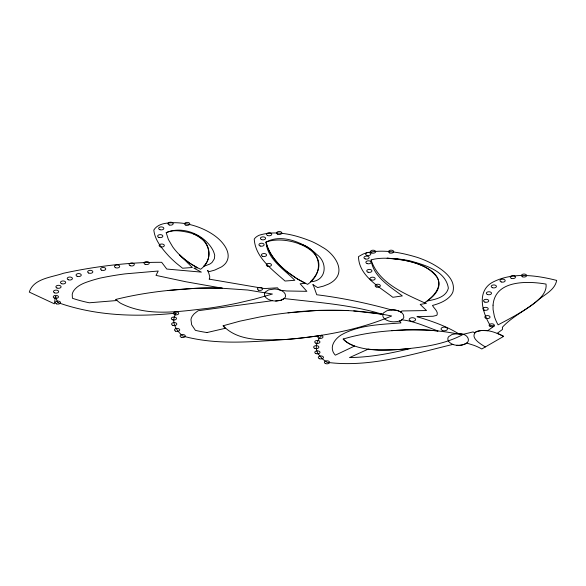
<?xml version="1.0" encoding="UTF-8"?>
<svg xmlns="http://www.w3.org/2000/svg" width="586" height="586" viewBox="0 0 586 586"><rect width="100%" height="100%" fill="white"/><g stroke="black" fill="none" stroke-linecap="round" stroke-linejoin="round"><path stroke-width="0.88" d="M55.817 296.575A31.871 18.4 0 0 0 55.267 297.798L54.373 303.804L29.3 292.106C33.512 278.438 51.729 277.405 63.295 273.303A318.052 183.63 0 0 1 86.464 268.806C111.303 264.63 136.472 262.162 161.67 262.301L166.776 269.047L201.335 272.116L193.966 268.19L197.489 267.736L190.011 263.348L183.433 258.382A106.073 61.244 0 0 1 179.58 254.859L192.34 267.494L182.561 268.227L176.591 263.422A173.324 100.067 0 0 1 168.651 255.914C162 248.574 154.916 240.267 153.81 230.042C158.257 222.922 167.962 222.775 175.448 222.717C187.344 222.944 199.086 226.394 209.4 232.276A68.848 39.753 0 0 1 216.93 237.44C223.955 243.117 232.312 254.016 225.874 262.953A26.07 15.053 0 0 1 221.457 266.916L214.85 270.051L209.261 271.626L207.4 270.351A53.516 30.897 0 0 1 208.821 273.266L209.729 276.555L209.642 278.592A2.439 1.406 0 0 1 209.077 279.126L264.389 288.568L277.537 287.814L278.936 289.66A11.141 6.431 0 0 1 280.767 290.282L286.752 290.978L306.859 291.33L300.135 283.771L305.313 283.316L298.135 279.434L288.173 272.644A126.041 72.767 0 0 1 279.529 264.938C273.369 258.529 267.963 250.925 266.066 242.099C288.971 233.375 338.657 253.152 310.477 281.741C326.446 281.346 328.35 262.653 316.608 254.331A72.166 41.665 0 0 0 309.957 248.823C297.769 240.67 279.786 234.444 266.066 242.099C267.135 258.946 283.998 269.267 294.817 280.291L285.045 281.031C272.365 269.758 255.371 257.488 254.236 239.117L255.166 237.945A14.745 8.512 0 0 1 259.364 235.176C276.702 229.851 295.615 234.957 311.899 241.549A81.608 47.114 0 0 1 322.124 247.05C333.141 252.764 346.15 269.435 334.166 280.372A28.861 16.664 0 0 1 328.46 284.137L323.494 286.107L317.627 287.572L312.807 284.518A156.63 90.427 0 0 1 313.803 286.444L316.74 294.743C341.96 297.886 367.078 303.123 391.419 309.899A11.625 6.71 0 0 1 397.425 310.573A10.995 6.351 0 0 1 400.348 311.774L401.205 312.301M283.346 299.16L280.65 300.384L276.695 300.984A11.72 6.768 0 0 1 272.424 300.677L198.075 310.741L194.142 313.818L192.347 316.037A24.297 14.027 0 0 0 190.963 319.597L191.644 324.754L195.38 330.343A86.442 49.905 0 0 0 206.983 332.54M166.204 232.693C182.605 225.302 204.851 234.759 213.011 250.376A65.537 37.834 0 0 1 214.718 255.393L214.373 258.741L212.235 262.198A16.357 9.442 0 0 1 209.7 264.118L203.364 266.498C211.927 258.675 210.499 244.23 200.661 238.165A39.995 23.096 0 0 0 192.831 233.675A43.855 25.323 0 0 0 187.498 232.21C180.569 230.847 172.833 229.5 166.204 232.693L168.365 239.462L172.672 246.816A112.131 64.738 0 0 0 178.979 254.265C185.213 260.521 192.604 265.583 200.624 269.252C215.45 258.638 208.843 238.487 192.831 233.675M371.099 259.972C378.629 283.104 404.091 293.396 424.425 302.779C430.754 298.75 437.654 293.476 438.943 285.587A36.522 21.081 0 0 0 437.2 277.486C425.78 262.132 404.875 259.825 387.104 258.258L397.85 258.939A84.523 48.799 0 0 1 409.482 260.711C424.125 264.843 445.704 270.498 448.363 288.144C446.151 297.366 435.12 299.475 427.172 301.006C466.969 269.421 393.624 252.522 371.099 259.972C373.201 276.804 389.998 286.569 402.333 295.915L392.84 297.3C379.384 286.825 358.779 275.867 358.493 256.617L362.712 254.251A24.048 13.888 0 0 1 367.7 252.537C384.409 249.145 401.857 252.654 417.899 257.584A86.904 50.176 0 0 1 432.102 263.693C441.969 269.186 456.15 278.497 452.978 291.682A30.545 17.631 0 0 1 450.407 295.989C445.763 301.145 439.009 303.695 432.461 305.46C433.926 308.361 438.379 311.334 437.127 314.807A4.102 2.373 0 0 1 436.255 315.488L432.981 316.257L416.961 316.674C431.274 320.938 445.609 325.809 458.428 333.624A11.625 6.71 0 0 1 462.903 334.386L473.151 331.896L474.601 332.936A7.142 4.124 0 0 1 475.847 331.976C484.966 328.131 495.346 332.094 503.608 336.393L481.795 348.985A48.242 27.85 0 0 0 474.206 345.425L466.551 342.993A12.526 7.23 0 0 1 465.504 343.674L463.526 344.546A10.314 5.955 0 0 1 458.706 345.359L456.992 345.308A9.691 5.596 0 0 1 453.022 344.458C450.502 343.484 447.316 341.345 447.865 338.232A9.281 5.362 0 0 1 448.751 336.576L452.114 334.416L457.805 333.602A11.779 6.805 0 0 1 460.889 333.903C468.28 334.057 472.17 342.663 463.248 344.641A10.328 5.963 0 0 1 458.692 345.359L456.758 345.286M424.425 302.779L425.048 302.398L426.381 303.343L420.177 304.42L426.549 310.551L401.762 310.961L401.315 312.331M343.191 339.052C365.701 332.203 389.448 330.284 412.866 329.72A136.12 78.59 0 0 1 438.013 330.98C426.278 326.783 414.243 321.091 401.864 319.839A10.292 5.941 0 0 1 401.058 320.366L397.835 321.509L393.887 321.846A11.779 6.805 0 0 1 390.803 321.546C387.324 320.93 382.24 318.791 382.709 314.514A9.281 5.362 0 0 1 383.596 312.858L386.958 310.697L392.642 309.884A11.779 6.805 0 0 1 395.726 310.184C399.205 310.8 404.289 312.946 403.82 317.216A9.281 5.362 0 0 1 402.934 318.872L401.058 320.366A7.94 4.585 0 0 1 399.63 321.011L400.912 322.901C380.666 324.549 358.896 324.798 340.818 335.177C335.61 338.627 330.248 345.103 333.009 351.681A25.301 14.606 0 0 0 335.353 355.167L354.53 346.062L351.952 345.022A31.769 18.342 0 0 1 343.184 339.052L344.773 340.591A31.373 18.115 0 0 0 350.758 344.473C366.499 351.468 384.321 350.311 401.095 349.329C421.92 347.403 443.47 344.758 462.244 334.921L454.428 333.339A134.231 77.499 0 0 0 424.843 329.977L406.354 329.823L391.704 330.665M288.019 312.843C316.228 309.423 344.883 309.13 373.077 312.88A176.554 101.935 0 0 1 391.638 315.986C358.141 330.226 321.846 336.503 285.756 339.499C264.843 339.851 238.846 342.356 223.149 325.765L239.791 321.187L260.023 316.931A255.386 147.445 0 0 1 288.019 312.843L318.271 310.412L347.908 310.58M115.706 299.468C143.409 292.531 172.028 289.367 200.515 288.144A214.007 123.558 0 0 1 220.959 288.18L247.768 290.026L272.439 294.033L254.016 299.285L238.062 303.013A283.009 163.391 0 0 1 208.067 308.309C179.419 311.43 147.782 317.085 120.936 303.423C119.888 303.123 113.655 297.688 116.885 300.523L89.299 302.786A102.836 59.376 0 0 1 72.43 298.281L72.217 294.406A24.927 14.394 0 0 1 73.66 290.788C77.206 285.675 83.293 283.206 89.006 281.353A99.598 57.501 0 0 1 97.818 278.716L100.052 278.123A205.884 118.863 0 0 1 125.023 273.882L158.227 271.025L156.001 275.383L185.784 281.749L222.446 288.224A213.267 123.126 0 0 0 194.515 288.349L168.043 290.517M206.975 332.555L225.288 328.299A33.6 19.397 0 0 1 223.149 325.765M275.61 300.992L281.295 300.179L284.657 298.018A9.281 5.362 0 0 0 285.543 296.362C286.012 292.092 280.928 289.945 277.449 289.33A11.779 6.805 0 0 0 274.365 289.03L268.681 289.843L265.319 292.011A9.281 5.362 0 0 0 264.433 293.659C263.964 297.937 269.047 300.076 272.527 300.699M353.739 310.924L382.292 314.264C350.465 304.515 317.026 302.449 284.151 298.53L283.631 299.021M57.911 302.574C95.716 316.022 136.721 317.202 176.298 313.1A32.845 18.964 0 0 0 174.284 316.967C171.954 324.41 177.463 331.383 182.707 336.027C216.366 345.33 251.438 341.814 285.756 339.499A271.985 157.026 0 0 0 321.948 335.236C318.432 338.781 315.693 343.674 316.381 348.817A36.376 21.001 0 0 0 318.264 354.032L322.608 359.093L326.973 362.316C369.773 367.891 411.731 354.318 452.861 344.4L453.652 344.671M299.776 243.901C320.22 248.786 325.428 272.307 307.569 284.378L296.391 278.365L286.268 271.12A126.107 72.803 0 0 1 277.661 262.953C272.336 256.983 267.758 250.024 266.066 242.099M485.333 346.941C480.974 344.194 469.474 337.712 475.847 331.976A8.68 5.01 0 0 1 477.568 331.207L481.78 330.445L487.611 330.76L494.269 326.036L490.152 325.355C482.512 312.821 476.359 291.931 491.925 282.62C511.681 271.941 535.75 275.068 556.656 280.416C555.118 289.44 545.603 294.15 538.886 299.343C527.437 309.628 512.867 315.847 502.327 327.296A13.251 7.647 0 0 1 502.436 329.493L497.184 333.339A42.683 24.641 0 0 1 503.601 336.393M57.941 302.574A49.217 28.414 0 0 1 55.787 296.575M493.038 305.167L493.082 309.584L494.357 316.257A101.583 58.644 0 0 0 496.95 322.769L498.085 324.864C510.538 318.198 523.217 311.715 534.491 303.13C540.241 298.486 547.068 292.253 546.035 284.093C527.568 280.877 495.009 279.925 493.038 305.167M368.096 349.175L349.695 357.526C370.279 357.35 390.62 353.431 410.537 348.465A167.391 96.639 0 0 1 389.441 349.959L378.27 349.996L368.096 349.175M410.522 321.055A3.208 1.853 0 0 0 415.577 319.722A3.208 1.853 0 0 0 411.057 317.861A3.208 1.853 0 0 0 410.522 321.055M442.393 330.46A3.208 1.853 0 0 0 447.448 329.127A3.208 1.853 0 0 0 442.928 327.266A3.208 1.853 0 0 0 442.393 330.46M145.16 264.301A2.608 1.502 0 0 0 149.262 263.217A2.608 1.502 0 0 0 145.592 261.708A2.608 1.502 0 0 0 145.16 264.301M130.187 265.714A2.608 1.502 0 0 0 134.289 264.638A2.608 1.502 0 0 0 130.619 263.121A2.608 1.502 0 0 0 130.187 265.714M115.574 267.699A2.6 1.502 0 0 0 119.676 266.615A2.6 1.502 0 0 0 115.999 265.106A2.6 1.502 0 0 0 115.574 267.699M101.642 270.168A2.608 1.502 0 0 0 105.751 269.084A2.608 1.502 0 0 0 102.074 267.575A2.608 1.502 0 0 0 101.642 270.168M88.735 273.054A2.608 1.502 0 0 0 92.837 271.977A2.608 1.502 0 0 0 89.16 270.461A2.608 1.502 0 0 0 88.735 273.054M77.154 276.284A2.608 1.502 0 0 0 81.256 275.2A2.608 1.502 0 0 0 77.586 273.691A2.608 1.502 0 0 0 77.154 276.284M68.306 279.756A2.608 1.502 0 0 0 72.415 278.672A2.608 1.502 0 0 0 68.738 277.163A2.608 1.502 0 0 0 68.306 279.756M61.786 283.749A2.608 1.502 0 0 0 65.691 282.445A2.608 1.502 0 0 0 61.786 281.148A2.608 1.502 0 0 0 61.786 283.749M56.981 288.034A2.6 1.502 0 0 0 61.076 286.95A2.6 1.502 0 0 0 57.406 285.441A2.6 1.502 0 0 0 56.981 288.034M54.557 292.846A2.608 1.502 0 0 0 58.666 291.762A2.608 1.502 0 0 0 54.989 290.253A2.608 1.502 0 0 0 54.557 292.846M54.352 298.098A2.608 1.502 0 0 0 58.461 297.014A2.608 1.502 0 0 0 54.784 295.505A2.608 1.502 0 0 0 54.352 298.098M56.608 303.878A2.608 1.502 0 0 0 60.519 302.574A2.608 1.502 0 0 0 56.608 301.277A2.608 1.502 0 0 0 56.608 303.878M258.499 290.143A2.608 1.502 0 0 0 262.601 289.059A2.608 1.502 0 0 0 258.924 287.55A2.608 1.502 0 0 0 258.499 290.143M174.811 314.66A2.608 1.502 0 0 0 178.723 313.356A2.608 1.502 0 0 0 174.818 312.052A2.608 1.502 0 0 0 174.811 314.66M172.387 319.744A2.6 1.502 0 0 0 176.489 318.659A2.6 1.502 0 0 0 172.819 317.151A2.6 1.502 0 0 0 172.387 319.744M172.907 325.362A2.608 1.502 0 0 0 176.811 324.058A2.608 1.502 0 0 0 172.907 322.754A2.608 1.502 0 0 0 172.907 325.362M175.61 331.141A2.608 1.502 0 0 0 179.719 330.057A2.608 1.502 0 0 0 176.042 328.548A2.608 1.502 0 0 0 175.61 331.141M181.404 337.331A2.608 1.502 0 0 0 185.308 336.027A2.608 1.502 0 0 0 181.404 334.723A2.608 1.502 0 0 0 181.404 337.331M318.894 338.159A2.608 1.502 0 0 0 323.003 337.082A2.608 1.502 0 0 0 319.326 335.566A2.608 1.502 0 0 0 318.894 338.159M315.832 343.176A2.608 1.502 0 0 0 319.934 342.099A2.608 1.502 0 0 0 316.257 340.583A2.608 1.502 0 0 0 315.832 343.176M314.968 348.436A2.608 1.502 0 0 0 318.879 347.132A2.608 1.502 0 0 0 314.968 345.828A2.608 1.502 0 0 0 314.968 348.436M315.876 353.57A2.608 1.502 0 0 0 319.985 352.486A2.608 1.502 0 0 0 316.308 350.977A2.608 1.502 0 0 0 315.876 353.57M319.59 358.749A2.608 1.502 0 0 0 323.494 357.445A2.608 1.502 0 0 0 319.59 356.149A2.608 1.502 0 0 0 319.59 358.749M325.67 363.62A2.608 1.502 0 0 0 329.581 362.316A2.608 1.502 0 0 0 325.67 361.013A2.608 1.502 0 0 0 325.67 363.62M160.454 246.816A2.608 1.502 0 0 0 164.358 245.512A2.608 1.502 0 0 0 160.454 244.208A2.608 1.502 0 0 0 160.454 246.816M158.953 237.433A2.608 1.502 0 0 0 162.857 236.129A2.608 1.502 0 0 0 158.953 234.825A2.608 1.502 0 0 0 158.953 237.433M159.949 229.712A2.608 1.502 0 0 0 163.853 228.408A2.608 1.502 0 0 0 159.949 227.104A2.608 1.502 0 0 0 159.949 229.712M169.281 224.98A2.608 1.502 0 0 0 173.192 223.684A2.608 1.502 0 0 0 169.288 222.38A2.608 1.502 0 0 0 169.281 224.98M185.865 225.163A2.608 1.502 0 0 0 189.769 223.867A2.608 1.502 0 0 0 185.865 222.563A2.608 1.502 0 0 0 185.865 225.163M267.37 266.132A2.6 1.502 0 0 0 271.472 265.048A2.6 1.502 0 0 0 267.795 263.539A2.6 1.502 0 0 0 267.37 266.132M262.462 256.25A2.608 1.502 0 0 0 266.571 255.166A2.608 1.502 0 0 0 262.894 253.657A2.608 1.502 0 0 0 262.462 256.25M260.228 246.017A2.608 1.502 0 0 0 264.14 244.721A2.608 1.502 0 0 0 260.228 243.417A2.608 1.502 0 0 0 260.228 246.017M261.715 239.659A2.608 1.502 0 0 0 265.619 238.356A2.608 1.502 0 0 0 261.715 237.052A2.608 1.502 0 0 0 261.715 239.659M267.634 235.513A2.608 1.502 0 0 0 271.736 234.437A2.608 1.502 0 0 0 268.066 232.92A2.608 1.502 0 0 0 267.634 235.513M277.749 234.21A2.608 1.502 0 0 0 281.851 233.133A2.608 1.502 0 0 0 278.182 231.617A2.608 1.502 0 0 0 277.749 234.21M376.249 286.957A2.608 1.502 0 0 0 380.351 285.88A2.608 1.502 0 0 0 376.681 284.364A2.608 1.502 0 0 0 376.249 286.957M371.055 279.903A2.608 1.502 0 0 0 375.157 278.819A2.608 1.502 0 0 0 371.487 277.31A2.608 1.502 0 0 0 371.055 279.903M368.045 272.212A2.608 1.502 0 0 0 371.949 270.908A2.608 1.502 0 0 0 368.045 269.604A2.608 1.502 0 0 0 368.045 272.212M367.173 263.605A2.608 1.502 0 0 0 371.085 262.301A2.608 1.502 0 0 0 367.173 260.997A2.608 1.502 0 0 0 367.173 263.605M365.246 258.924A2.608 1.502 0 0 0 369.158 257.62A2.608 1.502 0 0 0 365.246 256.316A2.608 1.502 0 0 0 365.246 258.924M366.887 255.328A2.608 1.502 0 0 0 370.799 254.024A2.608 1.502 0 0 0 366.887 252.72A2.608 1.502 0 0 0 366.887 255.328M371.766 253.005A2.608 1.502 0 0 0 375.67 251.702A2.608 1.502 0 0 0 371.766 250.398A2.608 1.502 0 0 0 371.766 253.005M389.837 252.969A2.608 1.502 0 0 0 393.748 251.672A2.608 1.502 0 0 0 389.837 250.369A2.608 1.502 0 0 0 389.837 252.969M490.196 326.497A2.608 1.502 0 0 0 494.306 325.413A2.608 1.502 0 0 0 490.628 323.904A2.608 1.502 0 0 0 490.196 326.497M486.138 318.374A2.608 1.502 0 0 0 490.05 317.07A2.608 1.502 0 0 0 486.146 315.766A2.608 1.502 0 0 0 486.138 318.374M484.322 310.133A2.608 1.502 0 0 0 488.233 308.829A2.608 1.502 0 0 0 484.322 307.525A2.608 1.502 0 0 0 484.322 310.133M484.849 302.105A2.608 1.502 0 0 0 488.753 300.808A2.608 1.502 0 0 0 484.849 299.505A2.608 1.502 0 0 0 484.849 302.105M487.618 294.553A2.608 1.502 0 0 0 491.522 293.256A2.608 1.502 0 0 0 487.618 291.953A2.608 1.502 0 0 0 487.618 294.553M492.533 287.726A2.608 1.502 0 0 0 496.437 286.422A2.608 1.502 0 0 0 492.533 285.126A2.608 1.502 0 0 0 492.533 287.726M501.286 281.961A2.608 1.502 0 0 0 505.191 280.665A2.608 1.502 0 0 0 501.286 279.361A2.608 1.502 0 0 0 501.286 281.961M511.336 278.335A2.608 1.502 0 0 0 515.446 277.259A2.608 1.502 0 0 0 511.768 275.75A2.608 1.502 0 0 0 511.336 278.335M522.719 276.841A2.6 1.502 0 0 0 526.624 275.537A2.6 1.502 0 0 0 522.727 274.233A2.6 1.502 0 0 0 522.719 276.841"/></g></svg>
